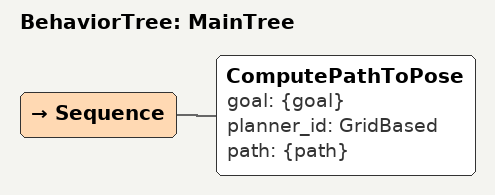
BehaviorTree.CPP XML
<?xml version="1.0" encoding="UTF-8"?>
<root BTCPP_format="3" main_tree_to_execute="MainTree">
  <BehaviorTree ID="MainTree">
    <Sequence>
      <ComputePathToPose goal="{goal}"
                         planner_id="GridBased"
                         path="{path}"/>

      </Sequence>
  </BehaviorTree>

</root>
